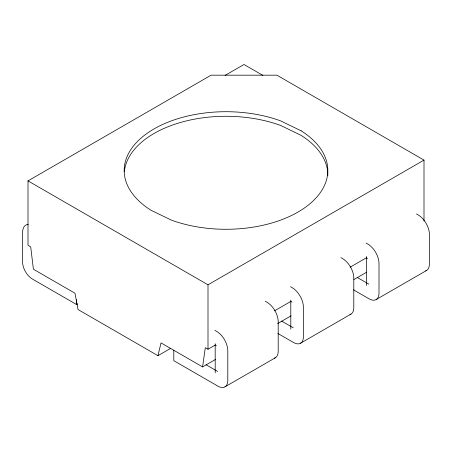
<?xml version="1.0" encoding="UTF-8"?>
<svg xmlns="http://www.w3.org/2000/svg" width="452" height="452" viewBox="0 0 452 452"><rect width="100%" height="100%" fill="white"/><g stroke="black" fill="none" stroke-linecap="round" stroke-linejoin="round"><path stroke-width="0.68" d="M215.197 372.832L215.186 343.746M290.8 329.186L290.783 300.094M366.397 285.54L366.386 256.448M423.999 221.034L423.999 160.104L276.912 75.185L211.09 75.185L28.001 180.885L28.001 245.317L30.702 246.877L33.403 269.222L74.981 293.229L78.038 309.541L157.963 355.684L161.019 342.904L202.598 366.911L205.298 347.684L207.999 349.243L215.321 345.012M225.107 75.405L244.001 64.495L262.894 75.405M28.233 224.333A15.939 9.204 60 0 0 22.6 232.351L22.6 262.064A13.859 8 60 0 0 32.397 279.037L76.603 304.558L77.812 303.857M28.001 180.885L207.999 284.811L423.999 160.104M157.963 355.684L170.771 348.289M274.511 310.84L290.981 301.331M350.17 267.16L366.645 257.651M202.598 366.911L215.412 359.509M277.652 323.575L291.077 315.829M353.922 279.545L366.736 272.144M224.932 386.878L275.33 357.781M300.529 343.232L350.933 314.134M376.132 299.586L426.53 270.488M368.787 284.11L357.266 277.46M293.235 327.779L281.669 321.106M217.632 371.425L206.067 364.753M416.478 213.96L418.128 214.909A15.939 9.204 60 0 1 429.4 234.43L429.4 264.143A13.859 8 60 0 1 425.569 270.906M366.08 243.057L367.73 244.007A15.939 9.204 60 0 1 379.002 263.527L379.002 293.241A13.859 8 60 0 1 369.199 298.896L353.458 289.811M366.402 257.793L367.555 258.476M340.881 257.606L342.531 258.561A15.939 9.204 60 0 1 353.797 278.076L353.797 307.789A13.859 8 60 0 1 349.967 314.552M290.478 286.704L292.133 287.658A15.939 9.204 60 0 1 303.399 307.174L303.399 336.887A13.859 8 60 0 1 293.602 342.548L277.861 333.457M290.8 301.439L291.952 302.122M265.279 301.252L266.929 302.207A15.939 9.204 60 0 1 278.2 321.722L278.2 351.436A13.859 8 60 0 1 274.364 358.199M214.881 330.35L216.531 331.305A15.939 9.204 60 0 1 227.802 350.82L227.802 380.539A13.859 8 60 0 1 218 386.194L173.8 360.673L173.8 350.283M215.197 345.085L216.355 345.769M207.999 284.811L207.999 349.243M76.603 299.704L76.603 304.558M124.334 171.8A101.824 58.788 0 0 1 280.771 125.509L301.122 135.38A101.824 58.788 0 0 1 327.819 175.591M301.122 130.809L280.771 120.938A101.824 58.788 0 0 0 148.047 132.673A101.824 58.788 0 0 0 150.878 210.18L171.229 220.051A101.824 58.788 0 0 0 303.953 208.315A101.824 58.788 0 0 0 301.122 130.809"/></g></svg>
